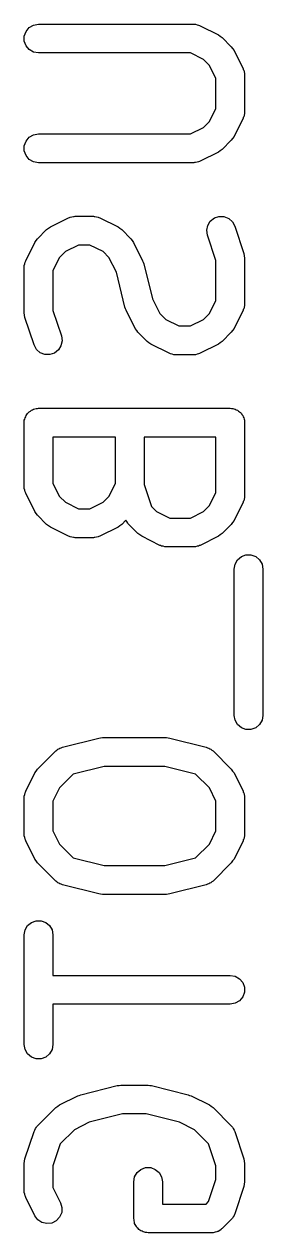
# Model space of a CAD drawing. Extents: x 26 to 276, y -105 to -8.
# Drawn here: x 138.28 to 139.52, y -14.17 to -7.88 of the extents above; entities that cross this region are included whole.
import ezdxf

# ---------------------------------------------------------------- set-up
doc = ezdxf.new("R2010")
doc.units = 0
doc.header["$MEASUREMENT"] = 0
doc.layers.add('BLACK', color=7, linetype='CONTINUOUS')

msp = doc.modelspace()

# ---------------------------------------------------------------- linework, layer by layer
at = {"layer": 'Black'}
for p, q in [((138.279, -7.9394), (138.288, -7.9149)), ((138.288, -7.9149), (138.305, -7.8949)), ((138.305, -7.8949), (138.327, -7.8819)), ((138.327, -7.8819), (138.353, -7.8774)), ((138.353, -7.8774), (139.163, -7.8774)), ((139.163, -7.8774), (139.167, -7.8781)), ((139.167, -7.8781), (139.171, -7.8779)), ((139.171, -7.8779), (139.18, -7.8804)), ((139.18, -7.8804), (139.188, -7.8819)), ((139.188, -7.8819), (139.192, -7.8841)), ((139.192, -7.8841), (139.196, -7.8853)), ((139.196, -7.8853), (139.291, -7.9329)), ((138.279, -7.9654), (138.279, -7.9394)), ((138.288, -7.9899), (138.279, -7.9654)), ((138.305, -8.0098), (138.288, -7.9899)), ((139.291, -7.9329), (139.301, -7.9401)), ((139.301, -7.9401), (139.311, -7.947)), ((139.311, -7.947), (139.358, -7.9946)), ((138.327, -8.0229), (138.305, -8.0098)), ((138.353, -8.0274), (138.327, -8.0229)), ((139.145, -8.0274), (138.353, -8.0274)), ((139.213, -8.0616), (139.145, -8.0274)), ((139.358, -7.9946), (139.365, -8.0044)), ((139.365, -8.0044), (139.373, -8.0141)), ((139.373, -8.0141), (139.42, -8.1093)), ((139.244, -8.0921), (139.213, -8.0616)), ((139.278, -8.1606), (139.244, -8.0921)), ((139.42, -8.1093), (139.421, -8.1135)), ((139.421, -8.1135), (139.424, -8.1172)), ((139.424, -8.1172), (139.425, -8.1259)), ((139.278, -8.3156), (139.278, -8.1606)), ((139.425, -8.1259), (139.428, -8.1343)), ((139.428, -8.1343), (139.427, -8.1386)), ((139.427, -8.1386), (139.428, -8.1429)), ((139.428, -8.1429), (139.428, -8.3333)), ((139.244, -8.3841), (139.278, -8.3156)), ((139.42, -8.3669), (139.373, -8.4621)), ((139.421, -8.3627), (139.42, -8.3669)), ((139.424, -8.359), (139.421, -8.3627)), ((139.425, -8.3503), (139.424, -8.359)), ((139.428, -8.3419), (139.425, -8.3503)), ((139.428, -8.3333), (139.427, -8.3376)), ((139.427, -8.3376), (139.428, -8.3419)), ((139.145, -8.4488), (139.213, -8.4146)), ((139.213, -8.4146), (139.244, -8.3841)), ((138.279, -8.5108), (138.288, -8.4863)), ((138.288, -8.4863), (138.305, -8.4664)), ((138.305, -8.4664), (138.327, -8.4533)), ((138.327, -8.4533), (138.353, -8.4488)), ((138.353, -8.4488), (139.145, -8.4488)), ((139.358, -8.4816), (139.311, -8.5292)), ((139.365, -8.4718), (139.358, -8.4816)), ((139.373, -8.4621), (139.365, -8.4718)), ((138.279, -8.5368), (138.279, -8.5108)), ((138.288, -8.5613), (138.279, -8.5368)), ((139.291, -8.5433), (139.196, -8.5909)), ((139.301, -8.5361), (139.291, -8.5433)), ((139.311, -8.5292), (139.301, -8.5361)), ((138.305, -8.5813), (138.288, -8.5613)), ((138.327, -8.5943), (138.305, -8.5813)), ((138.353, -8.5988), (138.327, -8.5943)), ((139.163, -8.5988), (138.353, -8.5988)), ((139.167, -8.5981), (139.163, -8.5988)), ((139.171, -8.5983), (139.167, -8.5981)), ((139.18, -8.5958), (139.171, -8.5983)), ((139.188, -8.5943), (139.18, -8.5958)), ((139.192, -8.5921), (139.188, -8.5943)), ((139.196, -8.5909), (139.192, -8.5921)), ((138.405, -8.9401), (138.415, -8.9329)), ((138.415, -8.9329), (138.51, -8.8853)), ((138.51, -8.8853), (138.514, -8.8841)), ((138.514, -8.8841), (138.518, -8.8819)), ((138.518, -8.8819), (138.527, -8.8804)), ((138.527, -8.8804), (138.535, -8.8779)), ((138.535, -8.8779), (138.539, -8.8781)), ((138.539, -8.8781), (138.544, -8.8774)), ((138.544, -8.8774), (138.639, -8.8774)), ((138.639, -8.8774), (138.643, -8.8781)), ((138.643, -8.8781), (138.647, -8.8779)), ((138.647, -8.8779), (138.656, -8.8804)), ((138.656, -8.8804), (138.664, -8.8819)), ((138.664, -8.8819), (138.668, -8.8841)), ((138.668, -8.8841), (138.672, -8.8853)), ((138.672, -8.8853), (138.768, -8.9329)), ((138.768, -8.9329), (138.777, -8.9401)), ((139.23, -8.9503), (139.236, -8.9248)), ((139.236, -8.9248), (139.249, -8.9026)), ((139.249, -8.9026), (139.27, -8.8864)), ((139.27, -8.8864), (139.294, -8.8782)), ((139.294, -8.8782), (139.32, -8.8789)), ((139.32, -8.8789), (139.345, -8.8885)), ((139.345, -8.8885), (139.364, -8.9058)), ((139.364, -8.9058), (139.377, -8.9287)), ((139.377, -8.9287), (139.424, -9.0715)), ((138.341, -9.0044), (138.348, -8.9946)), ((138.348, -8.9946), (138.395, -8.947)), ((138.395, -8.947), (138.405, -8.9401)), ((138.777, -8.9401), (138.787, -8.947)), ((138.787, -8.947), (138.835, -8.9946)), ((138.835, -8.9946), (138.842, -9.0044)), ((139.234, -8.9761), (139.23, -8.9503)), ((139.278, -9.1074), (139.234, -8.9761)), ((138.286, -9.1093), (138.334, -9.0141)), ((138.334, -9.0141), (138.341, -9.0044)), ((138.493, -9.0616), (138.462, -9.0921)), ((138.561, -9.0274), (138.493, -9.0616)), ((138.621, -9.0274), (138.561, -9.0274)), ((138.69, -9.0616), (138.621, -9.0274)), ((138.72, -9.0921), (138.69, -9.0616)), ((138.842, -9.0044), (138.849, -9.0141)), ((138.849, -9.0141), (138.896, -9.1093)), ((138.281, -9.1259), (138.283, -9.1172)), ((138.283, -9.1172), (138.285, -9.1135)), ((138.285, -9.1135), (138.286, -9.1093)), ((138.462, -9.0921), (138.428, -9.1606)), ((138.759, -9.169), (138.72, -9.0921)), ((138.896, -9.1093), (138.899, -9.1172)), ((138.899, -9.1172), (138.902, -9.1247)), ((139.278, -9.3156), (139.278, -9.1074)), ((139.424, -9.0715), (139.426, -9.0834)), ((139.426, -9.0834), (139.428, -9.0952)), ((139.428, -9.0952), (139.428, -9.3333)), ((138.278, -9.1429), (138.279, -9.1386)), ((138.278, -9.381), (138.278, -9.1429)), ((138.279, -9.1343), (138.281, -9.1259)), ((138.279, -9.1386), (138.279, -9.1343)), ((138.428, -9.1606), (138.428, -9.3688)), ((138.804, -9.3515), (138.759, -9.169)), ((138.902, -9.1247), (138.948, -9.3072)), ((138.948, -9.3072), (138.986, -9.3841)), ((138.428, -9.3688), (138.472, -9.5001)), ((138.807, -9.359), (138.804, -9.3515)), ((138.81, -9.3669), (138.807, -9.359)), ((138.857, -9.4621), (138.81, -9.3669)), ((139.244, -9.3841), (139.278, -9.3156)), ((139.42, -9.3669), (139.373, -9.4621)), ((139.421, -9.3627), (139.42, -9.3669)), ((139.424, -9.359), (139.421, -9.3627)), ((139.425, -9.3503), (139.424, -9.359)), ((139.428, -9.3419), (139.425, -9.3503)), ((139.428, -9.3333), (139.427, -9.3376)), ((139.427, -9.3376), (139.428, -9.3419)), ((138.28, -9.3928), (138.278, -9.381)), ((138.282, -9.4047), (138.28, -9.3928)), ((138.33, -9.5475), (138.282, -9.4047)), ((138.986, -9.3841), (139.017, -9.4146)), ((139.017, -9.4146), (139.085, -9.4488)), ((139.145, -9.4488), (139.213, -9.4146)), ((139.213, -9.4146), (139.244, -9.3841)), ((138.472, -9.5001), (138.476, -9.5259)), ((138.865, -9.4718), (138.857, -9.4621)), ((138.871, -9.4816), (138.865, -9.4718)), ((138.919, -9.5292), (138.871, -9.4816)), ((139.085, -9.4488), (139.145, -9.4488)), ((139.358, -9.4816), (139.311, -9.5292)), ((139.365, -9.4718), (139.358, -9.4816)), ((139.373, -9.4621), (139.365, -9.4718)), ((138.342, -9.5704), (138.33, -9.5475)), ((138.47, -9.5514), (138.457, -9.5736)), ((138.476, -9.5259), (138.47, -9.5514)), ((138.929, -9.5361), (138.919, -9.5292)), ((138.939, -9.5433), (138.929, -9.5361)), ((139.034, -9.5909), (138.939, -9.5433)), ((139.291, -9.5433), (139.196, -9.5909)), ((139.301, -9.5361), (139.291, -9.5433)), ((139.311, -9.5292), (139.301, -9.5361)), ((138.361, -9.5877), (138.342, -9.5704)), ((138.386, -9.5973), (138.361, -9.5877)), ((138.412, -9.598), (138.386, -9.5973)), ((138.436, -9.5898), (138.412, -9.598)), ((138.457, -9.5736), (138.436, -9.5898)), ((139.038, -9.5921), (139.034, -9.5909)), ((139.042, -9.5943), (139.038, -9.5921)), ((139.05, -9.5958), (139.042, -9.5943)), ((139.059, -9.5983), (139.05, -9.5958)), ((139.063, -9.5981), (139.059, -9.5983)), ((139.067, -9.5988), (139.063, -9.5981)), ((139.163, -9.5988), (139.067, -9.5988)), ((139.167, -9.5981), (139.163, -9.5988)), ((139.171, -9.5983), (139.167, -9.5981)), ((139.18, -9.5958), (139.171, -9.5983)), ((139.188, -9.5943), (139.18, -9.5958)), ((139.192, -9.5921), (139.188, -9.5943)), ((139.196, -9.5909), (139.192, -9.5921)), ((138.334, -9.8808), (138.34, -9.8785)), ((138.34, -9.8785), (138.347, -9.8785)), ((138.347, -9.8785), (138.353, -9.8774)), ((138.353, -9.8774), (139.353, -9.8774)), ((139.353, -9.8774), (139.36, -9.8785)), ((139.36, -9.8785), (139.366, -9.8785)), ((139.366, -9.8785), (139.372, -9.8808)), ((138.279, -9.9394), (138.281, -9.9332)), ((138.279, -9.9459), (138.279, -9.9394)), ((138.281, -9.9332), (138.283, -9.9267)), ((138.283, -9.9267), (138.286, -9.921)), ((138.286, -9.921), (138.288, -9.9149)), ((138.288, -9.9149), (138.292, -9.9099)), ((138.292, -9.9099), (138.296, -9.9042)), ((138.296, -9.9042), (138.301, -9.9)), ((138.301, -9.9), (138.305, -9.8949)), ((138.305, -9.8949), (138.311, -9.8917)), ((138.311, -9.8917), (138.316, -9.8874)), ((138.316, -9.8874), (138.322, -9.8852)), ((138.322, -9.8852), (138.327, -9.8819)), ((138.327, -9.8819), (138.334, -9.8808)), ((139.372, -9.8808), (139.379, -9.8819)), ((139.379, -9.8819), (139.384, -9.8852)), ((139.384, -9.8852), (139.391, -9.8874)), ((139.391, -9.8874), (139.396, -9.8917)), ((139.396, -9.8917), (139.401, -9.8949)), ((139.401, -9.8949), (139.406, -9.9)), ((139.406, -9.9), (139.411, -9.9042)), ((139.411, -9.9042), (139.414, -9.9099)), ((139.414, -9.9099), (139.418, -9.9149)), ((139.418, -9.9149), (139.42, -9.921)), ((139.42, -9.921), (139.424, -9.9267)), ((139.424, -9.9267), (139.425, -9.9332)), ((139.425, -9.9332), (139.427, -9.9394)), ((139.427, -9.9394), (139.427, -9.9459)), ((138.278, -9.9524), (138.279, -9.9459)), ((138.278, -10.2857), (138.278, -9.9524)), ((139.427, -9.9459), (139.428, -9.9524)), ((139.428, -9.9524), (139.428, -10.3333)), ((138.428, -10.0274), (138.428, -10.268)), ((138.754, -10.0274), (138.428, -10.0274)), ((138.754, -10.268), (138.754, -10.0274)), ((138.904, -10.0274), (138.904, -10.2735)), ((139.278, -10.0274), (138.904, -10.0274)), ((139.278, -10.3156), (139.278, -10.0274)), ((138.279, -10.29), (138.278, -10.2857)), ((138.279, -10.2943), (138.279, -10.29)), ((138.281, -10.3027), (138.279, -10.2943)), ((138.283, -10.3114), (138.281, -10.3027)), ((138.285, -10.3151), (138.283, -10.3114)), ((138.286, -10.3193), (138.285, -10.3151)), ((138.334, -10.4145), (138.286, -10.3193)), ((138.428, -10.268), (138.462, -10.3365)), ((138.72, -10.3365), (138.754, -10.268)), ((138.904, -10.2735), (138.942, -10.3881)), ((139.244, -10.3841), (139.278, -10.3156)), ((138.462, -10.3365), (138.493, -10.3669)), ((138.493, -10.3669), (138.561, -10.4012)), ((138.621, -10.4012), (138.69, -10.3669)), ((138.69, -10.3669), (138.72, -10.3365)), ((139.42, -10.3669), (139.373, -10.4621)), ((139.421, -10.3627), (139.42, -10.3669)), ((139.424, -10.359), (139.421, -10.3627)), ((139.425, -10.3503), (139.424, -10.359)), ((139.428, -10.3419), (139.425, -10.3503)), ((139.428, -10.3333), (139.427, -10.3376)), ((139.427, -10.3376), (139.428, -10.3419)), ((138.341, -10.4242), (138.334, -10.4145)), ((138.348, -10.434), (138.341, -10.4242)), ((138.395, -10.4816), (138.348, -10.434)), ((138.561, -10.4012), (138.621, -10.4012)), ((138.942, -10.3881), (138.969, -10.4146)), ((138.969, -10.4146), (139.037, -10.4488)), ((139.145, -10.4488), (139.213, -10.4146)), ((139.213, -10.4146), (139.244, -10.3841)), ((138.405, -10.4885), (138.395, -10.4816)), ((138.415, -10.4957), (138.405, -10.4885)), ((138.51, -10.5433), (138.415, -10.4957)), ((138.768, -10.4957), (138.672, -10.5433)), ((138.777, -10.4885), (138.768, -10.4957)), ((138.787, -10.4816), (138.777, -10.4885)), ((138.809, -10.4599), (138.787, -10.4816)), ((138.809, -10.4603), (138.809, -10.4599)), ((138.814, -10.4675), (138.809, -10.4603)), ((138.818, -10.4752), (138.814, -10.4675)), ((138.821, -10.4781), (138.818, -10.4752)), ((138.824, -10.4816), (138.821, -10.4781)), ((138.871, -10.5292), (138.824, -10.4816)), ((139.037, -10.4488), (139.145, -10.4488)), ((139.358, -10.4816), (139.311, -10.5292)), ((139.365, -10.4718), (139.358, -10.4816)), ((139.373, -10.4621), (139.365, -10.4718)), ((138.514, -10.5445), (138.51, -10.5433)), ((138.518, -10.5467), (138.514, -10.5445)), ((138.527, -10.5482), (138.518, -10.5467)), ((138.535, -10.5507), (138.527, -10.5482)), ((138.539, -10.5504), (138.535, -10.5507)), ((138.544, -10.5512), (138.539, -10.5504)), ((138.639, -10.5512), (138.544, -10.5512)), ((138.643, -10.5504), (138.639, -10.5512)), ((138.647, -10.5507), (138.643, -10.5504)), ((138.656, -10.5482), (138.647, -10.5507)), ((138.664, -10.5467), (138.656, -10.5482)), ((138.668, -10.5445), (138.664, -10.5467)), ((138.672, -10.5433), (138.668, -10.5445)), ((138.881, -10.5361), (138.871, -10.5292)), ((138.891, -10.5433), (138.881, -10.5361)), ((138.986, -10.5909), (138.891, -10.5433)), ((139.291, -10.5433), (139.196, -10.5909)), ((139.301, -10.5361), (139.291, -10.5433)), ((139.311, -10.5292), (139.301, -10.5361)), ((138.99, -10.5921), (138.986, -10.5909)), ((138.994, -10.5943), (138.99, -10.5921)), ((139.003, -10.5958), (138.994, -10.5943)), ((139.011, -10.5983), (139.003, -10.5958)), ((139.015, -10.5981), (139.011, -10.5983)), ((139.02, -10.5988), (139.015, -10.5981)), ((139.163, -10.5988), (139.02, -10.5988)), ((139.167, -10.5981), (139.163, -10.5988)), ((139.171, -10.5983), (139.167, -10.5981)), ((139.18, -10.5958), (139.171, -10.5983)), ((139.188, -10.5943), (139.18, -10.5958)), ((139.192, -10.5921), (139.188, -10.5943)), ((139.196, -10.5909), (139.192, -10.5921)), ((139.373, -10.7143), (139.378, -10.6886)), ((139.378, -10.6886), (139.391, -10.6661)), ((139.391, -10.6661), (139.411, -10.6493)), ((139.411, -10.6493), (139.435, -10.6404)), ((139.435, -10.6404), (139.461, -10.6404)), ((139.461, -10.6404), (139.486, -10.6493)), ((139.486, -10.6493), (139.506, -10.6661)), ((139.506, -10.6661), (139.519, -10.6886)), ((139.519, -10.6886), (139.523, -10.7143)), ((139.373, -11.4762), (139.373, -10.7143)), ((139.523, -10.7143), (139.523, -11.4762)), ((139.378, -11.5018), (139.373, -11.4762)), ((139.391, -11.5244), (139.378, -11.5018)), ((139.519, -11.5018), (139.506, -11.5244)), ((139.523, -11.4762), (139.519, -11.5018)), ((139.411, -11.5411), (139.391, -11.5244)), ((139.435, -11.5501), (139.411, -11.5411)), ((139.461, -11.5501), (139.435, -11.5501)), ((139.486, -11.5411), (139.461, -11.5501)), ((139.506, -11.5244), (139.486, -11.5411)), ((138.471, -11.6445), (138.478, -11.6415)), ((138.478, -11.6415), (138.668, -11.5939)), ((138.668, -11.5939), (138.677, -11.5933)), ((138.677, -11.5933), (138.686, -11.5917)), ((138.686, -11.5917), (139.02, -11.5917)), ((139.02, -11.5917), (139.029, -11.5933)), ((139.029, -11.5933), (139.038, -11.5939)), ((139.038, -11.5939), (139.228, -11.6415)), ((139.228, -11.6415), (139.235, -11.6445)), ((138.348, -11.7565), (138.443, -11.6613)), ((138.443, -11.6613), (138.449, -11.6571)), ((138.449, -11.6571), (138.454, -11.6521)), ((138.454, -11.6521), (138.459, -11.6497)), ((138.459, -11.6497), (138.464, -11.6463)), ((138.464, -11.6463), (138.471, -11.6445)), ((139.235, -11.6445), (139.242, -11.6463)), ((139.242, -11.6463), (139.247, -11.6497)), ((139.247, -11.6497), (139.252, -11.6521)), ((139.252, -11.6521), (139.257, -11.6571)), ((139.257, -11.6571), (139.263, -11.6613)), ((139.263, -11.6613), (139.358, -11.7565)), ((138.334, -11.776), (138.341, -11.7663)), ((138.341, -11.7663), (138.348, -11.7565)), ((138.696, -11.7417), (138.534, -11.782)), ((139.011, -11.7417), (138.696, -11.7417)), ((139.172, -11.782), (139.011, -11.7417)), ((139.358, -11.7565), (139.365, -11.7663)), ((139.365, -11.7663), (139.373, -11.776)), ((138.286, -11.8712), (138.334, -11.776)), ((138.534, -11.782), (138.462, -11.854)), ((139.244, -11.854), (139.172, -11.782)), ((139.373, -11.776), (139.42, -11.8712)), ((138.279, -11.8962), (138.281, -11.8878)), ((138.281, -11.8878), (138.283, -11.8791)), ((138.283, -11.8791), (138.285, -11.8754)), ((138.285, -11.8754), (138.286, -11.8712)), ((138.462, -11.854), (138.428, -11.9225)), ((139.278, -11.9225), (139.244, -11.854)), ((139.42, -11.8712), (139.421, -11.8754)), ((139.421, -11.8754), (139.424, -11.8791)), ((139.424, -11.8791), (139.425, -11.8878)), ((139.425, -11.8878), (139.428, -11.8962)), ((138.278, -11.9048), (138.279, -11.9005)), ((138.278, -12.0952), (138.278, -11.9048)), ((138.279, -11.9005), (138.279, -11.8962)), ((138.428, -11.9225), (138.428, -12.0775)), ((139.278, -12.0775), (139.278, -11.9225)), ((139.428, -11.8962), (139.427, -11.9005)), ((139.427, -11.9005), (139.428, -11.9048)), ((139.428, -11.9048), (139.428, -12.0952)), ((138.428, -12.0775), (138.462, -12.146)), ((139.244, -12.146), (139.278, -12.0775)), ((138.279, -12.0995), (138.278, -12.0952)), ((138.279, -12.1038), (138.279, -12.0995)), ((138.281, -12.1122), (138.279, -12.1038)), ((138.283, -12.1209), (138.281, -12.1122)), ((138.285, -12.1246), (138.283, -12.1209)), ((138.286, -12.1288), (138.285, -12.1246)), ((138.334, -12.224), (138.286, -12.1288)), ((139.42, -12.1288), (139.373, -12.224)), ((139.421, -12.1246), (139.42, -12.1288)), ((139.424, -12.1209), (139.421, -12.1246)), ((139.425, -12.1122), (139.424, -12.1209)), ((139.428, -12.1038), (139.425, -12.1122)), ((139.428, -12.0952), (139.427, -12.0995)), ((139.427, -12.0995), (139.428, -12.1038)), ((138.462, -12.146), (138.534, -12.218)), ((139.172, -12.218), (139.244, -12.146)), ((138.341, -12.2337), (138.334, -12.224)), ((138.348, -12.2435), (138.341, -12.2337)), ((138.443, -12.3387), (138.348, -12.2435)), ((138.534, -12.218), (138.696, -12.2583)), ((138.696, -12.2583), (139.011, -12.2583)), ((139.011, -12.2583), (139.172, -12.218)), ((139.358, -12.2435), (139.263, -12.3387)), ((139.365, -12.2337), (139.358, -12.2435)), ((139.373, -12.224), (139.365, -12.2337)), ((138.449, -12.3429), (138.443, -12.3387)), ((138.454, -12.3479), (138.449, -12.3429)), ((138.459, -12.3503), (138.454, -12.3479)), ((138.464, -12.3537), (138.459, -12.3503)), ((138.471, -12.3555), (138.464, -12.3537)), ((138.478, -12.3585), (138.471, -12.3555)), ((138.668, -12.4061), (138.478, -12.3585)), ((139.228, -12.3585), (139.038, -12.4061)), ((139.235, -12.3555), (139.228, -12.3585)), ((139.242, -12.3537), (139.235, -12.3555)), ((139.247, -12.3503), (139.242, -12.3537)), ((139.252, -12.3479), (139.247, -12.3503)), ((139.257, -12.3429), (139.252, -12.3479)), ((139.263, -12.3387), (139.257, -12.3429)), ((138.677, -12.4067), (138.668, -12.4061)), ((138.686, -12.4083), (138.677, -12.4067)), ((139.02, -12.4083), (138.686, -12.4083)), ((139.029, -12.4067), (139.02, -12.4083)), ((139.038, -12.4061), (139.029, -12.4067)), ((138.283, -12.5934), (138.296, -12.5708)), ((138.296, -12.5708), (138.316, -12.5541)), ((138.316, -12.5541), (138.34, -12.5452)), ((138.34, -12.5452), (138.366, -12.5452)), ((138.366, -12.5452), (138.391, -12.5541)), ((138.391, -12.5541), (138.411, -12.5708)), ((138.411, -12.5708), (138.424, -12.5934)), ((138.278, -12.619), (138.283, -12.5934)), ((138.278, -13.1905), (138.278, -12.619)), ((138.424, -12.5934), (138.428, -12.619)), ((138.428, -12.619), (138.428, -12.8298)), ((138.428, -12.8298), (139.353, -12.8298)), ((139.353, -12.8298), (139.379, -12.8343)), ((139.379, -12.8343), (139.401, -12.8473)), ((139.401, -12.8473), (139.418, -12.8673)), ((139.418, -12.8673), (139.427, -12.8917)), ((139.427, -12.8917), (139.427, -12.9178)), ((139.401, -12.9622), (139.379, -12.9752)), ((139.418, -12.9423), (139.401, -12.9622)), ((139.427, -12.9178), (139.418, -12.9423)), ((139.353, -12.9798), (138.428, -12.9798)), ((138.428, -12.9798), (138.428, -13.1905)), ((139.379, -12.9752), (139.353, -12.9798)), ((138.283, -13.2161), (138.278, -13.1905)), ((138.428, -13.1905), (138.424, -13.2161)), ((138.296, -13.2387), (138.283, -13.2161)), ((138.316, -13.2554), (138.296, -13.2387)), ((138.34, -13.2643), (138.316, -13.2554)), ((138.366, -13.2643), (138.34, -13.2643)), ((138.391, -13.2554), (138.366, -13.2643)), ((138.411, -13.2387), (138.391, -13.2554)), ((138.424, -13.2161), (138.411, -13.2387)), ((138.573, -13.451), (138.763, -13.4034)), ((138.763, -13.4034), (138.773, -13.4028)), ((138.773, -13.4028), (138.782, -13.4012)), ((138.782, -13.4012), (138.925, -13.4012)), ((138.925, -13.4012), (138.934, -13.4028)), ((138.934, -13.4028), (138.943, -13.4034)), ((138.943, -13.4034), (139.133, -13.451)), ((138.462, -13.5043), (138.558, -13.4567)), ((138.558, -13.4567), (138.565, -13.4544)), ((138.565, -13.4544), (138.573, -13.451)), ((139.133, -13.451), (139.141, -13.4544)), ((139.141, -13.4544), (139.149, -13.4567)), ((139.149, -13.4567), (139.244, -13.5043)), ((138.348, -13.6136), (138.443, -13.5184)), ((138.443, -13.5184), (138.453, -13.5115)), ((138.453, -13.5115), (138.462, -13.5043)), ((139.244, -13.5043), (139.253, -13.5115)), ((139.253, -13.5115), (139.263, -13.5184)), ((139.263, -13.5184), (139.358, -13.6136)), ((138.791, -13.5512), (138.617, -13.5946)), ((138.915, -13.5512), (138.791, -13.5512)), ((139.089, -13.5946), (138.915, -13.5512)), ((138.282, -13.7858), (138.33, -13.6429)), ((138.33, -13.6429), (138.332, -13.6391)), ((138.332, -13.6391), (138.333, -13.635)), ((138.333, -13.635), (138.338, -13.6278)), ((138.338, -13.6278), (138.342, -13.62)), ((138.342, -13.62), (138.345, -13.6172)), ((138.345, -13.6172), (138.348, -13.6136)), ((138.54, -13.6331), (138.466, -13.7072)), ((138.617, -13.5946), (138.54, -13.6331)), ((139.166, -13.6331), (139.089, -13.5946)), ((139.24, -13.7072), (139.166, -13.6331)), ((139.358, -13.6136), (139.361, -13.6172)), ((139.361, -13.6172), (139.364, -13.62)), ((139.364, -13.62), (139.368, -13.6278)), ((139.368, -13.6278), (139.373, -13.635)), ((139.373, -13.635), (139.375, -13.6391)), ((139.375, -13.6391), (139.377, -13.6429)), ((139.377, -13.6429), (139.424, -13.7858)), ((138.466, -13.7072), (138.428, -13.8217)), ((139.278, -13.8217), (139.24, -13.7072)), ((138.278, -13.8095), (138.28, -13.7977)), ((138.278, -13.9524), (138.278, -13.8095)), ((138.28, -13.7977), (138.282, -13.7858)), ((138.428, -13.8217), (138.428, -13.9347)), ((138.867, -13.8566), (138.887, -13.8398)), ((138.887, -13.8398), (138.911, -13.8309)), ((138.911, -13.8309), (138.938, -13.8309)), ((138.938, -13.8309), (138.962, -13.8398)), ((138.962, -13.8398), (138.982, -13.8566)), ((139.278, -13.8926), (139.278, -13.8217)), ((139.424, -13.7858), (139.426, -13.7977)), ((139.426, -13.7977), (139.428, -13.8095)), ((139.428, -13.8095), (139.428, -13.9048)), ((138.85, -13.9048), (138.854, -13.8791)), ((138.85, -14.0952), (138.85, -13.9048)), ((138.854, -13.8791), (138.867, -13.8566)), ((138.982, -13.8566), (138.995, -13.8791)), ((138.995, -13.8791), (139, -13.9048)), ((139, -13.9048), (139, -14.0202)), ((139.24, -14.0071), (139.278, -13.8926)), ((139.428, -13.9048), (139.426, -13.9166)), ((138.279, -13.9566), (138.278, -13.9524)), ((138.279, -13.961), (138.279, -13.9566)), ((138.281, -13.9694), (138.279, -13.961)), ((138.283, -13.978), (138.281, -13.9694)), ((138.428, -13.9347), (138.468, -14.0141)), ((139.424, -13.9285), (139.377, -14.0713)), ((139.426, -13.9166), (139.424, -13.9285)), ((138.285, -13.9818), (138.283, -13.978)), ((138.286, -13.9859), (138.285, -13.9818)), ((138.334, -14.0812), (138.286, -13.9859)), ((138.468, -14.0141), (138.475, -14.039)), ((139, -14.0202), (139.227, -14.0202)), ((139.227, -14.0202), (139.24, -14.0071)), ((138.349, -14.1021), (138.334, -14.0812)), ((138.463, -14.0889), (138.445, -14.1079)), ((138.474, -14.065), (138.463, -14.0889)), ((138.475, -14.039), (138.474, -14.065)), ((138.851, -14.1017), (138.85, -14.0952)), ((139.364, -14.0942), (139.361, -14.0971)), ((139.368, -14.0865), (139.364, -14.0942)), ((139.373, -14.0793), (139.368, -14.0865)), ((139.375, -14.0751), (139.373, -14.0793)), ((139.377, -14.0713), (139.375, -14.0751)), ((138.371, -14.1164), (138.349, -14.1021)), ((138.396, -14.1225), (138.371, -14.1164)), ((138.422, -14.1195), (138.396, -14.1225)), ((138.445, -14.1079), (138.422, -14.1195)), ((138.851, -14.1083), (138.851, -14.1017)), ((138.853, -14.1144), (138.851, -14.1083)), ((138.854, -14.1209), (138.853, -14.1144)), ((138.857, -14.1266), (138.854, -14.1209)), ((138.86, -14.1327), (138.857, -14.1266)), ((138.864, -14.1378), (138.86, -14.1327)), ((138.867, -14.1434), (138.864, -14.1378)), ((138.872, -14.1477), (138.867, -14.1434)), ((138.876, -14.1527), (138.872, -14.1477)), ((138.882, -14.156), (138.876, -14.1527)), ((138.887, -14.1602), (138.882, -14.156)), ((139.298, -14.1576), (139.29, -14.1632)), ((139.306, -14.1527), (139.298, -14.1576)), ((139.308, -14.1502), (139.306, -14.1527)), ((139.311, -14.1483), (139.308, -14.1502)), ((139.358, -14.1007), (139.311, -14.1483)), ((139.361, -14.0971), (139.358, -14.1007)), ((138.893, -14.1624), (138.887, -14.1602)), ((138.899, -14.1657), (138.893, -14.1624)), ((138.905, -14.1669), (138.899, -14.1657)), ((138.911, -14.1691), (138.905, -14.1669)), ((138.918, -14.1691), (138.911, -14.1691)), ((138.925, -14.1702), (138.918, -14.1691)), ((139.258, -14.1702), (138.925, -14.1702)), ((139.261, -14.1697), (139.258, -14.1702)), ((139.264, -14.17), (139.261, -14.1697)), ((139.274, -14.1674), (139.264, -14.17)), ((139.283, -14.1657), (139.274, -14.1674)), ((139.286, -14.1641), (139.283, -14.1657)), ((139.29, -14.1632), (139.286, -14.1641))]:
    msp.add_line(p, q, dxfattribs=at)

doc.saveas('drawing.dxf')
